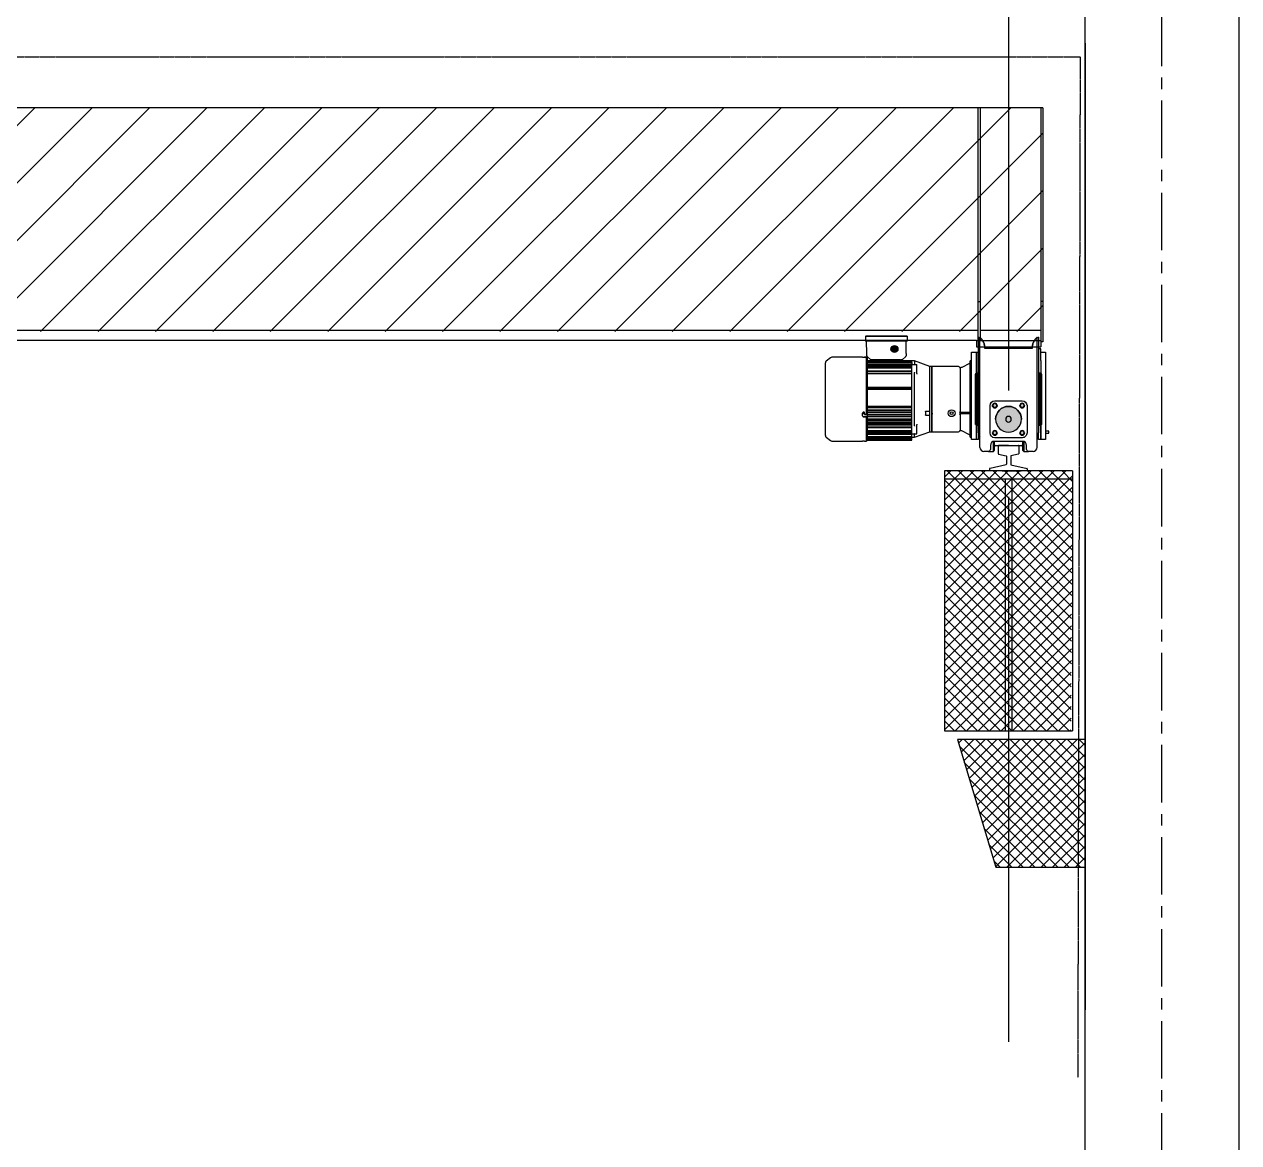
# Model space of a CAD drawing. Extents: x -599358 to 2865263, y -1062760 to 486533.
# Drawn here: x 265213 to 269961, y -696121 to -691747 of the extents above; entities that cross this region are included whole.
import ezdxf

# ---------------------------------------------------------------- set-up
doc = ezdxf.new("R2010")
doc.units = 0
doc.linetypes.add('CENTER', pattern=[2, 1.25, -0.25, 0.25, -0.25])
doc.linetypes.add('DASH', pattern=[0.35, 0.25, -0.1])
for name, color, linetype in [('06A-01-03', 7, 'Continuous'), ('5剖面线层', 2, 'Continuous'), ('A-HATCH-1', 252, 'Continuous'), ('A-HATCH-2', 251, 'Continuous'), ('A-LIN-V', 9, 'Continuous'), ('COLUMN', 9, 'Continuous'), ('DIM_ELEV', 3, 'Continuous'), ('DOTE', 1, 'CENTER'), ('FAG16-10.01MA1-被', 7, 'Continuous'), ('FAG16-10.02MA1-被', 7, 'Continuous'), ('FAG16-10MA1-端梁结构', 7, 'Continuous'), ('FAG16-20.02MA1-轴', 7, 'Continuous'), ('FHSGH10105-主梁-01', 7, 'Continuous'), ('FHSGH10105-主梁-02', 7, 'Continuous'), ('FHSGH10105-主梁-04', 7, 'Continuous'), ('FHSGH10105-主梁-06', 7, 'Continuous'), ('G80接口', 7, 'Continuous'), ('G80箱体', 7, 'Continuous'), ('六角头螺栓_M5-135', 7, 'Continuous'), ('后端盖', 7, 'Continuous'), ('左缓冲器_M', 7, 'Continuous'), ('接线盒', 7, 'Continuous'), ('接线盒盖', 7, 'Continuous'), ('机壳', 7, 'Continuous'), ('电机接线盒密封垫', 7, 'Continuous'), ('端梁装置_M', 7, 'Continuous'), ('端盖', 7, 'Continuous'), ('连接板', 7, 'Continuous'), ('齿轴1', 7, 'Continuous')]:
    doc.layers.add(name, color=color, linetype=linetype)

# ---------------------------------------------------------------- blocks, each defined once
blk = doc.blocks.new('zw$F472')
at = {"layer": '5剖面线层'}
h = blk.add_hatch(color=250, dxfattribs=at)
h.dxf.hatch_style = 1
h.paths.add_polyline_path([(78, 46, 1), (14, 46, 1)])
at = {"layer": '左缓冲器_M', "color": 7, "linetype": 'Continuous'}
for p, q in [((80, 92), (12, 92)), ((80, 92), (12, 92)), ((0, 80), (0, 12)), ((92, 12), (92, 80)), ((12, 0), (80, 0))]:
    blk.add_line(p, q, dxfattribs=at)
blk.add_circle((46, 46), 32, dxfattribs=at)
blk.add_circle((46, 46), 32, dxfattribs=at)
for centre, radius, start, end in [((12, 80), 12, 90, 180), ((12, 80), 12, 90, 180), ((80, 80), 12, 0, 90), ((80, 80), 12, 0, 90), ((12, 80), 5.76, 0, 359.9997), ((12, 80), 5.76, 179.9997, 359.9997), ((46, 46), 32, 0, 179.9997), ((80, 80), 5.77, 0, 359.9997), ((80, 80), 5.76, 138.2865, 359.9997), ((80, 80), 5.76, 179.9997, 359.9997), ((80, 80), 5.76, 0, 30.6637), ((12, 12), 12, 180, 270), ((12, 12), 5.76, 0, 359.9997), ((12, 12), 5.76, 179.9997, 359.9997), ((80, 12), 5.76, 0, 359.9997), ((80, 12), 5.76, 179.9997, 359.9997), ((80, 12), 5.77, 240.2721, 271.2954), ((80, 12), 5.77, 240.2724, 271.2951), ((80, 12), 12, 270, 0)]:
    blk.add_arc(centre, radius, start, end, dxfattribs=at)
at = {"layer": '端梁装置_M', "color": 7, "linetype": 'Continuous'}
for centre, start in [((12, 80), 0), ((12, 80), 179.9997), ((80, 80), 0), ((80, 80), 179.9997), ((12, 12), 0), ((12, 12), 179.9997), ((80, 12), 0), ((80, 12), 179.9997)]:
    blk.add_arc(centre, 4.8, start, 359.9997, dxfattribs=at)

msp = doc.modelspace()

# ---------------------------------------------------------------- hatches: boundary and pattern name
at = {"layer": '5剖面线层'}
h = msp.add_hatch(color=4, dxfattribs=at)
h.dxf.hatch_style = 1
h.paths.add_polyline_path([(268601.1, -693017.6, -1), (268628.3, -693017.6, -1)])
h = msp.add_hatch(color=4, dxfattribs=at)
h.dxf.hatch_style = 1
h.paths.add_polyline_path([(269014.7, -693238.5, 0.999997), (268999.6, -693238.5, 0.999997), (269014.7, -693238.5)])
h.paths.add_polyline_path([(269121.5, -693238.5, 0.999997), (269106.5, -693238.5, 0.999997), (269121.5, -693238.5)])
h.paths.add_polyline_path([(269121.5, -693345.3, 0.999997), (269106.5, -693345.3, 0.999996)])
h.paths.add_polyline_path([(269014.7, -693345.3, 0.999997), (268999.6, -693345.3, 0.999997)])
at = {"layer": 'A-HATCH-1'}
h = msp.add_hatch(dxfattribs=at)
h.set_pattern_fill('ANSI31', color=4, scale=100)
h.set_pattern_definition([(45, (2005870.97, -1271056.52), (-112.253202, 112.253202), [])])
h.paths.add_polyline_path([(261410.6, -692074), (269195.3, -692074), (269195.3, -692949), (261410.6, -692949)])
at = {"layer": 'A-HATCH-2'}
h = msp.add_hatch(dxfattribs=at)
h.set_pattern_fill('ANSI37', color=256, scale=20)
h.set_pattern_definition([(45, (2022335.228, -1269966.52), (-22.4506403, 22.4506403), []), (135, (2022335.228, -1269966.52), (-22.4506403, -22.4506403), [])])
h.paths.add_polyline_path([(269304.8, -694510.4), (269310.6, -693494.2), (268810.6, -693494.2), (268810.6, -694510.4)])
h = msp.add_hatch(dxfattribs=at)
h.set_pattern_fill('ANSI37', color=256, scale=20)
h.set_pattern_definition([(45, (2022390.966, -1270556.52), (-22.4506403, 22.4506403), []), (135, (2022390.966, -1270556.52), (-22.4506403, -22.4506403), [])])
h.paths.add_polyline_path([(269360.6, -695044.2), (269360.6, -694544.2), (268860.6, -694544.2), (269010.6, -695044.2)])

# ---------------------------------------------------------------- linework, layer by layer
at = {"color": 4, "ltscale": 0.5}
for p, q in [((269060.6, -691041.5), (269060.6, -693180)), ((269020.6, -693395.6), (269020.6, -693426.7)), ((269021.9, -693428.2), (269050.9, -693434.9)), ((269060.6, -693394), (269022.2, -693394)), ((269052.1, -693436.4), (269052.1, -693468)), ((269060.6, -693394), (269098.9, -693394)), ((269069, -693436.4), (269069, -693468)), ((269099.3, -693428.2), (269070.2, -693434.9)), ((269100.5, -693395.6), (269100.5, -693426.7)), ((269050.9, -693469.6), (268988.2, -693484)), ((269070.2, -693469.6), (269132.9, -693484)), ((269310.6, -693494.2), (268810.6, -693494.2)), ((268810.6, -693494.2), (268810.6, -693525.7)), ((269310.6, -693525.7), (268810.6, -693525.7)), ((268810.6, -693525.7), (268810.6, -694510.4)), ((268986.2, -693485.6), (268986.2, -693494.2)), ((269036.2, -693494.2), (269109.8, -693494.2)), ((269047.1, -693525.7), (269047.1, -694510.4)), ((269074, -693525.7), (269074, -694510.4)), ((269183.4, -693494.2), (269109.8, -693494.2)), ((269133.4, -693485.6), (269133.4, -693494.2)), ((269310.6, -693494.2), (269310.6, -693525.7)), ((269310.6, -693525.7), (269310.6, -694510.4)), ((269060.6, -693595.5), (269060.6, -695726.5)), ((268810.6, -694510.4), (269310.6, -694510.4))]:
    msp.add_line(p, q, dxfattribs=at)
at = {"color": 6, "linetype": 'DASH'}
for p, q in [((261510.6, -691874), (269340.6, -691874)), ((269340.6, -691874), (269331.2, -695866.5))]:
    msp.add_line(p, q, dxfattribs=at)
at = {"color": 4}
msp.add_line((268931.3, -693312.3), (268934.5, -693312.3), dxfattribs=at)
msp.add_lwpolyline([(269218.7, -693339), (269205.1, -693339), (269205.1, -693346.8), (269218.7, -693346.8)], close=True, dxfattribs=at)
at = {"color": 4, "ltscale": 0.5}
for centre, start, end in [((269022.2, -693395.6), 90, 180), ((269022.2, -693426.7), 180, 257), ((269050.6, -693436.4), 0, 77), ((269070.6, -693436.4), 103, 180), ((269098.9, -693395.6), 0, 90), ((269098.9, -693426.7), 283, 0), ((268987.8, -693485.6), 103, 180), ((269050.6, -693468), 283, 0), ((269070.6, -693468), 180, 257), ((269131.9, -693485.6), 0, 77)]:
    msp.add_arc(centre, 1.57, start, end, dxfattribs=at)
at = {"layer": '06A-01-03', "color": 4, "linetype": 'Continuous'}
for p, q in [((268364.6, -693051.3), (268347.8, -693064.5)), ((268490.1, -693049.6), (268369.5, -693049.6)), ((268490.1, -693050.1), (268490.1, -693049.6)), ((268505.1, -693050.5), (268494.1, -693050.5)), ((268498, -693049.6), (268498, -693049.7)), ((268505.1, -693049.6), (268498, -693049.6)), ((268498, -693049.7), (268505.1, -693049.7)), ((268498, -693050.5), (268498, -693049.7)), ((268505.1, -693049.6), (268505.1, -693049.7)), ((268505.1, -693049.7), (268505.1, -693050.5)), ((268505.1, -693273.2), (268505.1, -693050.5)), ((268344.8, -693356), (268344.8, -693070.7)), ((268490.1, -693278.7), (268490.1, -693267.7)), ((268494.1, -693282.4), (268505.1, -693282.4)), ((268505.1, -693282.6), (268494.1, -693282.6)), ((268498, -693267.7), (268498, -693273.2)), ((268498, -693273.2), (268505.1, -693273.2)), ((268505.1, -693282.6), (268505.1, -693282.4)), ((268505.1, -693377.1), (268505.1, -693282.6)), ((268347.8, -693362.1), (268364.6, -693375.4)), ((268369.5, -693377.1), (268490.1, -693377.1)), ((268498, -693377.1), (268505.1, -693377.1))]:
    msp.add_line(p, q, dxfattribs=at)
for centre, radius, start, end in [((268369.5, -693057.4), 7.86, 90, 128.1572), ((268494.1, -692967.8), 81.9, 267.251, 272.749), ((268352.6, -693070.7), 7.86, 128.1572, 180), ((268494.1, -693267.6), 3.93, 359.6522, 180.3478), ((268494.1, -693278.5), 3.91, 180.1493, 270.2029), ((268494.1, -693278.6), 3.91, 180.1373, 270.2127), ((268352.6, -693356), 7.86, 180, 231.8428), ((268369.5, -693369.2), 7.86, 231.8428, 270), ((268494.1, -693458.9), 81.9, 87.251, 92.749)]:
    msp.add_arc(centre, radius, start, end, dxfattribs=at)
msp.add_open_spline([(268494.1, -693050.5), (268494, -693050.5), (268493.8, -693050.5), (268493.6, -693050.5), (268493.3, -693050.5), (268492.9, -693050.5), (268492.4, -693050.5), (268491.9, -693050.4), (268491.3, -693050.4), (268490.8, -693050.3), (268490.5, -693050.2), (268490.3, -693050.2), (268490.2, -693050.1), (268490.1, -693050.1), (268490.1, -693050.1), (268490.1, -693050.1)], degree=3, knots=[0, 0, 0, 0, 0.041659, 0.083241, 0.124924, 0.187526, 0.250171, 0.374622, 0.499792, 0.624328, 0.7493, 0.81163, 0.874211, 0.937221, 1, 1, 1, 1], dxfattribs=at)
at = {"layer": 'A-LIN-V'}
msp.add_line((269360.6, -691821.5), (269360.6, -695601.5), dxfattribs=at)
at = {"layer": 'A-LIN-V', "color": 4}
msp.add_lwpolyline([(269360.6, -695044.2), (269360.6, -694544.2), (268860.6, -694544.2), (269010.6, -695044.2), (269360.6, -695044.2)], dxfattribs=at)
at = {"layer": 'COLUMN'}
msp.add_lwpolyline([(269960.6, -689724), (269960.6, -701424), (269360.6, -701424), (269360.6, -689724), (269960.6, -689724)], dxfattribs=at)
msp.add_lwpolyline([(269960.6, -689724), (269960.6, -701424), (269360.6, -701424), (269360.6, -689724), (269960.6, -689724)], dxfattribs=at)
at = {"layer": 'DIM_ELEV'}
for p, q in [((266941.8, -692074), (265941.8, -692074)), ((266241.9, -692984), (265241.9, -692984))]:
    msp.add_line(p, q, dxfattribs=at)
at = {"layer": 'DOTE', "ltscale": 180}
msp.add_line((269660.6, -707030.8), (269660.6, -683185.7), dxfattribs=at)
at = {"layer": 'FAG16-10.01MA1-被', "color": 4, "linetype": 'Continuous'}
for p, q in [((269001.4, -693417.6), (269001.4, -693378.9)), ((269004.7, -693378.3), (269004.7, -693414.3)), ((269116.4, -693414.5), (269116.4, -693378.3)), ((269119.9, -693378.9), (269119.9, -693417.6)), ((268982, -693417.6), (269001.4, -693417.6)), ((269001.4, -693417.6), (269004.7, -693414.3)), ((269004.7, -693414.3), (269005.6, -693398.5)), ((269010.3, -693394), (269110.9, -693394)), ((269115.6, -693398.5), (269116.4, -693414.5)), ((269116.4, -693414.5), (269119.9, -693417.6)), ((269119.9, -693417.6), (269139.1, -693417.6))]:
    msp.add_line(p, q, dxfattribs=at)
for centre, start, end in [((269010.3, -693398.7), 90, 177), ((269110.9, -693398.7), 3, 90)]:
    msp.add_arc(centre, 4.71, start, end, dxfattribs=at)
at = {"layer": 'FAG16-10.02MA1-被', "color": 4, "linetype": 'Continuous'}
for p, q in [((268934.5, -693111.2), (268931.3, -693114.3)), ((268931.3, -693114.3), (268931.3, -693115.3)), ((268931.3, -693312.3), (268931.3, -693115.3)), ((268934.5, -693112.3), (268934.5, -693111.2)), ((268939.6, -693111.2), (268934.5, -693111.2)), ((268934.5, -693112.3), (268934.5, -693315.5)), ((268939.6, -693112.3), (268939.6, -693111.2)), ((268939.6, -693112.3), (268939.6, -693315.5)), ((268942.7, -693113.5), (268939.6, -693113.5)), ((269181.5, -693113.5), (269178.4, -693113.5)), ((269181.5, -693112.3), (269181.5, -693111.2)), ((269186.7, -693111.2), (269181.5, -693111.2)), ((269181.5, -693112.3), (269181.5, -693315.5)), ((269186.7, -693111.2), (269186.7, -693112.3)), ((269189.8, -693114.3), (269186.7, -693111.2)), ((269186.7, -693315.5), (269186.7, -693112.3)), ((269189.8, -693115.3), (269189.8, -693114.3)), ((269189.8, -693115.3), (269189.8, -693312.3)), ((268934.5, -693315.5), (268939.6, -693315.5)), ((268939.6, -693313.1), (268942.7, -693313.1)), ((269178.4, -693313.1), (269181.5, -693313.1)), ((269181.5, -693315.5), (269186.7, -693315.5)), ((269186.7, -693315.5), (269189.8, -693312.3))]:
    msp.add_line(p, q, dxfattribs=at)
at = {"layer": 'FAG16-10MA1-端梁结构', "color": 4, "linetype": 'Continuous'}
for p, q in [((268942.7, -693345.3), (268942.7, -692971.3)), ((268949, -693401.9), (268949, -692971.3)), ((268967.9, -693009.2), (269153.3, -693009.2)), ((269172.1, -693401.9), (269172.1, -692971.3)), ((269178.4, -692971.3), (269178.4, -693345.3)), ((268934.9, -693060.9), (268934.9, -693029.5)), ((268934.9, -693029.5), (268942.7, -693029.5)), ((269153.3, -693015.5), (268967.9, -693015.5)), ((268934.9, -693060.9), (268934.9, -693111.2)), ((268934.9, -693315.5), (268934.9, -693339)), ((268934.9, -693370.5), (268934.9, -693339)), ((269186.3, -693339), (269186.3, -693315.5)), ((269186.3, -693339), (269186.3, -693370.5)), ((268942.7, -693370.5), (268934.9, -693370.5)), ((268942.7, -693345.3), (268942.7, -693370.5)), ((269115.6, -693378.3), (269005.6, -693378.3)), ((269178.4, -693370.5), (269178.4, -693345.3)), ((269186.3, -693370.5), (269178.4, -693370.5)), ((268982, -693417.6), (268964.7, -693417.6)), ((268989.9, -693394), (268989.9, -693409.7)), ((269131.3, -693409.7), (269131.3, -693394)), ((269156.4, -693417.6), (269139.1, -693417.6))]:
    msp.add_line(p, q, dxfattribs=at)
for centre, radius, start, end in [((268929.1, -693007.6), 38.7, 357.6766, 69.5037), ((268913, -693012.8), 54.9, 357.2127, 49.0501), ((269192, -693007.6), 38.7, 110.4963, 182.3234), ((269208.1, -693012.8), 54.9, 130.9499, 182.7873), ((269060.6, -693291.9), 11, 0, 180), ((269060.6, -693291.9), 11, 180, 0), ((268967.9, -693345.3), 25.1, 180, 221.4096), ((269005.6, -693394), 15.7, 90, 180), ((269115.6, -693394), 15.7, 0, 90), ((269153.3, -693345.3), 25.1, 318.5904, 0), ((268964.7, -693401.9), 15.7, 180, 270), ((268982, -693409.7), 7.86, 270, 0), ((269139.1, -693409.7), 7.86, 180, 270), ((269156.4, -693401.9), 15.7, 270, 0)]:
    msp.add_arc(centre, radius, start, end, dxfattribs=at)
at = {"layer": 'FAG16-20.02MA1-轴', "color": 4, "linetype": 'Continuous'}
for p, q in [((268916, -693060.9), (268916, -693029.5)), ((268916, -693029.5), (268934.9, -693029.5)), ((268934.9, -693029.5), (268934.9, -693060.9)), ((269186.3, -693029.5), (269205.1, -693029.5)), ((269205.1, -693029.5), (269205.1, -693060.9)), ((268916, -693339), (268916, -693060.9)), ((268934.9, -693111.2), (268934.9, -693060.9)), ((269205.1, -693060.9), (269205.1, -693339)), ((268916, -693370.5), (268916, -693339)), ((268934.9, -693339), (268934.9, -693315.5)), ((268934.9, -693339), (268934.9, -693370.5)), ((269186.3, -693315.5), (269186.3, -693339)), ((269186.3, -693370.5), (269186.3, -693339)), ((269205.1, -693339), (269205.1, -693370.5)), ((268934.9, -693370.5), (268916, -693370.5)), ((269205.1, -693370.5), (269186.3, -693370.5))]:
    msp.add_line(p, q, dxfattribs=at)
at = {"layer": 'FHSGH10105-主梁-01', "color": 4, "linetype": 'Continuous'}
for p, q in [((269186.3, -692074), (269186.3, -692832)), ((269195.3, -692074), (269195.3, -692832)), ((269195.3, -692832), (269186.3, -692832)), ((269186.3, -692832), (269186.3, -692989.1)), ((269195.3, -692832), (269195.3, -692989.1)), ((269195.3, -692989.1), (269186.3, -692989.1))]:
    msp.add_line(p, q, dxfattribs=at)
at = {"layer": 'FHSGH10105-主梁-02', "color": 4, "linetype": 'Continuous'}
for p, q in [((268941.5, -692831.6), (268941.5, -692074)), ((268950.6, -692831.6), (268950.6, -692074)), ((268941.5, -692831.6), (268950.6, -692831.6)), ((268941.5, -692984), (268941.5, -692831.6)), ((268950.6, -692984), (268950.6, -692831.6)), ((268941.5, -692984), (268950.6, -692984))]:
    msp.add_line(p, q, dxfattribs=at)
at = {"layer": 'FHSGH10105-主梁-04', "color": 4, "linetype": 'Continuous'}
msp.add_line((269195.3, -692074), (261410.6, -692074), dxfattribs=at)
at = {"layer": 'FHSGH10105-主梁-06', "color": 4, "linetype": 'Continuous'}
for p, q in [((268941.5, -692944.7), (261410.6, -692944.7)), ((269186.3, -692944.7), (268950.6, -692944.7)), ((268934.9, -692984), (261410.6, -692984))]:
    msp.add_line(p, q, dxfattribs=at)
at = {"layer": 'G80接口', "color": 4, "linetype": 'Continuous'}
for p, q in [((268693.6, -693064), (268682.6, -693064)), ((268682.6, -693069.4), (268682.6, -693076.4)), ((268682.6, -693078.2), (268701.5, -693078.2)), ((268682.6, -693087.9), (268682.6, -693079)), ((268682.6, -693103.4), (268682.6, -693093.6)), ((268693.6, -693064), (268693.6, -693077.6)), ((268753.4, -693086), (268693.6, -693064)), ((268701.5, -693077.6), (268701.5, -693078.2)), ((268701.5, -693079), (268701.5, -693078.2)), ((268701.5, -693087.9), (268701.5, -693079)), ((268701.5, -693090), (268701.5, -693087.9)), ((268701.5, -693113.2), (268701.5, -693090)), ((268753.4, -693260.5), (268753.4, -693086)), ((268761.2, -693086), (268753.4, -693086)), ((268761.2, -693340.6), (268761.2, -693086)), ((268682.6, -693166.6), (268682.6, -693111.7)), ((268693.6, -693317), (268693.6, -693109.7)), ((268701.5, -693113.2), (268701.5, -693115.4)), ((268682.6, -693240.6), (268682.6, -693174.2)), ((268682.6, -693255.3), (268682.6, -693246.5)), ((268682.6, -693272.2), (268682.6, -693264.4)), ((268682.6, -693290.1), (268682.6, -693281.7)), ((268736.4, -693260.5), (268753.4, -693260.5)), ((268736.4, -693276.2), (268753.4, -693276.2)), ((268753.4, -693276.2), (268753.4, -693260.5)), ((268753.4, -693340.6), (268753.4, -693276.2)), ((268682.6, -693303), (268682.6, -693296.1)), ((268682.6, -693314.9), (268682.6, -693310)), ((268682.6, -693333), (268682.6, -693323.2)), ((268682.6, -693347.7), (268682.6, -693338.7)), ((268693.6, -693362.6), (268753.4, -693340.6)), ((268701.5, -693311.2), (268701.5, -693313.5)), ((268701.5, -693336.6), (268701.5, -693313.5)), ((268701.5, -693338.7), (268701.5, -693336.6)), ((268701.5, -693347.7), (268701.5, -693338.7)), ((268753.4, -693340.6), (268761.2, -693340.6)), ((268682.6, -693348.5), (268701.5, -693348.5)), ((268682.6, -693362.6), (268693.6, -693362.6)), ((268693.6, -693362.6), (268693.6, -693349.1)), ((268701.5, -693348.5), (268701.5, -693347.7)), ((268701.5, -693348.5), (268701.5, -693349))]:
    msp.add_line(p, q, dxfattribs=at)
for centre, radius, start, end in [((268694, -693077.6), 0.34, 179.73, 207.9231), ((268694.5, -693109.6), 0.868, 162.6356, 180.433), ((267125.2, -692607.4), 1646.8, 342.2529, 342.3125), ((268708.1, -693268.3), 29.4, 344.4802, 15.5198), ((268694.5, -693317), 0.868, 179.567, 197.3644), ((267124.7, -693819.4), 1647.3, 17.6875, 17.747), ((268694, -693349.1), 0.34, 152.0769, 180.27)]:
    msp.add_arc(centre, radius, start, end, dxfattribs=at)
for points, knots in [([(268693.7, -693077.7), (268693.7, -693077.8), (268693.7, -693077.8), (268693.8, -693077.9), (268693.9, -693078), (268693.9, -693078.1), (268694, -693078.1), (268694, -693078.1), (268694, -693078.1), (268694, -693078.1), (268694, -693078.1), (268694.1, -693078.1), (268694.1, -693078.2), (268694.1, -693078.2), (268694.2, -693078.2), (268694.2, -693078.2), (268694.2, -693078.2), (268694.2, -693078.2), (268694.2, -693078.2), (268694.2, -693078.2), (268694.2, -693078.2), (268694.2, -693078.2), (268694.2, -693078.2), (268694.2, -693078.2)], [0, 0, 0, 0, 0.125, 0.25, 0.375, 0.5, 0.625, 0.625, 0.65625, 0.65625, 0.6875, 0.75, 0.875, 0.875, 0.9375, 0.96875, 0.984375, 0.988281, 0.988281, 0.990234, 0.990234, 0.992187, 1, 1, 1, 1]), ([(268693.7, -693348.9), (268693.7, -693348.9), (268693.7, -693348.8), (268693.8, -693348.7), (268693.9, -693348.6), (268693.9, -693348.6), (268693.9, -693348.6), (268694, -693348.6), (268694, -693348.5), (268694, -693348.5), (268694.1, -693348.5), (268694.1, -693348.5), (268694.1, -693348.5), (268694.2, -693348.5), (268694.2, -693348.5), (268694.2, -693348.5), (268694.2, -693348.5), (268694.2, -693348.5), (268694.2, -693348.5), (268694.2, -693348.5), (268694.2, -693348.5)], [0, 0, 0, 0, 0.125, 0.25, 0.375, 0.5, 0.5, 0.5625, 0.5625, 0.625, 0.75, 0.875, 0.875, 0.9375, 0.96875, 0.984375, 0.988281, 0.988281, 0.992188, 1, 1, 1, 1])]:
    msp.add_open_spline(points, degree=3, knots=knots, dxfattribs=at)
at = {"layer": 'G80箱体', "color": 4, "linetype": 'Continuous'}
for p, q in [((268761.2, -693086), (268761.2, -693340.6)), ((268864.9, -693086), (268761.2, -693086)), ((268870.2, -693089.2), (268873.7, -693089.2)), ((268871.2, -693092.5), (268871.2, -693262.8)), ((268878.3, -693089.2), (268873.7, -693089.2)), ((268908.1, -693073.5), (268878.3, -693089.2)), ((268911.3, -693071.9), (268908.1, -693073.5)), ((268911.3, -693362.6), (268911.3, -693064)), ((268916, -693064), (268911.3, -693064)), ((268870.2, -693262.9), (268870.2, -693273.7)), ((268871.2, -693273.8), (268871.2, -693334.1)), ((268878.3, -693266), (268873.7, -693266)), ((268878.3, -693270.7), (268873.7, -693270.7)), ((268908.1, -693266), (268878.3, -693266)), ((268878.3, -693266), (268878.3, -693270.7)), ((268908.1, -693270.7), (268878.3, -693270.7)), ((268761.2, -693340.6), (268864.9, -693340.6)), ((268873.7, -693337.5), (268870.2, -693337.5)), ((268878.3, -693337.5), (268873.7, -693337.5)), ((268908.1, -693353.1), (268878.3, -693337.5)), ((268908.1, -693353.1), (268911.3, -693354.7)), ((268911.3, -693362.6), (268916, -693362.6))]:
    msp.add_line(p, q, dxfattribs=at)
for radius in [13.4, 5.43]:
    msp.add_circle((268838.2, -693268.3), radius, dxfattribs=at)
for centre, radius, start, end in [((268864.9, -693092.3), 6.29, 30.4106, 90), ((268864.9, -693092.5), 6.35, 359.9808, 32.043), ((268908.1, -693262.8), 3.14, 270, 0), ((268908.1, -693273.8), 3.14, 0, 90), ((268864.9, -693334.3), 6.29, 270, 329.6107), ((268864.9, -693334.1), 6.35, 327.9569, 0.0193)]:
    msp.add_arc(centre, radius, start, end, dxfattribs=at)
for points, degree, knots in [([(268873.7, -693266), (268873.1, -693266), (268872.5, -693265.7), (268871.9, -693265.5), (268871.4, -693265.1), (268871.1, -693264.9), (268870.9, -693264.7), (268870.7, -693264.4), (268870.6, -693264.2), (268870.4, -693263.9), (268870.3, -693263.6), (268870.3, -693263.3), (268870.2, -693262.9)], 2, [0, 0, 0, 0.25, 0.25, 0.5, 0.5, 0.625, 0.625, 0.75, 0.75, 0.875, 0.875, 1, 1, 1]), ([(268870.2, -693273.7), (268870.3, -693273.1), (268870.6, -693272.5), (268870.7, -693272.2), (268870.9, -693272), (268871.1, -693271.7), (268871.4, -693271.5), (268871.9, -693271.1), (268872.5, -693270.9), (268873.1, -693270.7), (268873.7, -693270.7)], 2, [0, 0, 0, 0.25, 0.25, 0.375, 0.375, 0.5, 0.5, 0.75, 0.75, 1, 1, 1]), ([(268871.2, -693262.8), (268871.2, -693263.2), (268871.3, -693263.6), (268871.6, -693264.4), (268871.8, -693264.7), (268872.4, -693265.3), (268872.8, -693265.6), (268873.5, -693265.9), (268873.9, -693266), (268874.4, -693266)], 3, [0, 0, 0, 0, 0.25, 0.25, 0.5, 0.5, 0.75, 0.75, 1, 1, 1, 1]), ([(268874.4, -693270.7), (268873.9, -693270.7), (268873.5, -693270.8), (268872.8, -693271.1), (268872.4, -693271.3), (268871.8, -693271.9), (268871.6, -693272.2), (268871.3, -693273), (268871.2, -693273.4), (268871.2, -693273.8)], 3, [0, 0, 0, 0, 0.25, 0.25, 0.5, 0.5, 0.75, 0.75, 1, 1, 1, 1])]:
    msp.add_open_spline(points, degree=degree, knots=knots, dxfattribs=at)
at = {"layer": '六角头螺栓_M5-135', "color": 4, "linetype": 'Continuous'}
for p, q in [((268663.3, -693085.5), (268508.2, -693085.5)), ((268682.6, -693085.5), (268663.3, -693085.5)), ((268508.2, -693341.1), (268663.3, -693341.1)), ((268663.3, -693341.1), (268682.6, -693341.1))]:
    msp.add_line(p, q, dxfattribs=at)
at = {"layer": '后端盖', "color": 4, "linetype": 'Continuous'}
for p, q in [((268508.2, -693052.2), (268505.1, -693052.2)), ((268508.2, -693052.5), (268508.2, -693052.2)), ((268508.2, -693052.5), (268508.2, -693053.8)), ((268508.2, -693053.8), (268508.2, -693061.6)), ((268508.2, -693077.8), (268505.1, -693077.8)), ((268508.2, -693069.4), (268508.2, -693076.4)), ((268508.2, -693078.2), (268508.2, -693088.8)), ((268508.2, -693100.2), (268508.2, -693100)), ((268508.2, -693100.2), (268508.2, -693103.4)), ((268508.2, -693110.9), (268508.2, -693166.6)), ((268508.2, -693173), (268508.2, -693240.6)), ((268508.2, -693246.5), (268508.2, -693255)), ((268508.2, -693260.9), (268508.2, -693275.7)), ((268508.2, -693281.7), (268508.2, -693290.1)), ((268508.2, -693296.1), (268508.2, -693303.7)), ((268508.2, -693310), (268508.2, -693315.7)), ((268508.2, -693323.7), (268508.2, -693326.4)), ((268508.2, -693326.6), (268508.2, -693326.4)), ((268508.2, -693337.8), (268508.2, -693348.5)), ((268505.1, -693348.9), (268508.2, -693348.9)), ((268505.1, -693374.4), (268508.2, -693374.4)), ((268508.2, -693374.1), (268508.2, -693374.4))]:
    msp.add_line(p, q, dxfattribs=at)
msp.add_circle((268494.1, -693268.3), 2.55, dxfattribs=at)
at = {"layer": '接线盒', "color": 4, "linetype": 'Continuous'}
for p, q in [((268506.3, -693035.2), (268505.5, -692986.9)), ((268660.2, -693035.2), (268661, -692986.9)), ((268506.5, -693043.8), (268506.3, -693035.2)), ((268521.7, -693060), (268507.4, -693046)), ((268659.1, -693046), (268644.8, -693060)), ((268660.2, -693035.2), (268660, -693043.8)), ((268521.7, -693060), (268522.3, -693060)), ((268528.6, -693060), (268522.3, -693060)), ((268528.6, -693060), (268530.2, -693060)), ((268636.3, -693060), (268530.2, -693060)), ((268636.3, -693060), (268637.9, -693060)), ((268644.2, -693060), (268637.9, -693060)), ((268644.2, -693060), (268644.8, -693060))]:
    msp.add_line(p, q, dxfattribs=at)
msp.add_circle((268614.7, -693017.6), 13.6, dxfattribs=at)
for centre, start, end in [((268509.6, -693043.7), 181, 225.5), ((268656.9, -693043.7), 314.5, 359)]:
    msp.add_arc(centre, 3.14, start, end, dxfattribs=at)
at = {"layer": '接线盒盖', "color": 4, "linetype": 'Continuous'}
for p, q in [((268501.8, -692968.9), (268501.5, -692986.9)), ((268509.4, -692986.9), (268501.5, -692986.9)), ((268502.6, -692967.5), (268501.9, -692967.6)), ((268509.7, -692968.1), (268502.6, -692968.1)), ((268663.8, -692967), (268502.7, -692967)), ((268657.1, -692986.9), (268509.4, -692986.9)), ((268656.8, -692968.1), (268509.7, -692968.1)), ((268663.9, -692968.1), (268656.8, -692968.1)), ((268665, -692986.9), (268657.1, -692986.9)), ((268663.9, -692967.5), (268663.9, -692967)), ((268663.9, -692967.5), (268663.9, -692968.1)), ((268664.6, -692968.9), (268665, -692986.9))]:
    msp.add_line(p, q, dxfattribs=at)
for centre, radius, start, end in [((268502.6, -692968.9), 0.786, 90.0038, 178.9962), ((268502.7, -692967.8), 0.791, 91.7381, 170.9141), ((268502.7, -692967.8), 0.785, 171.2492, 179.0027), ((268502.7, -692967.8), 0.786, 90, 91.4003), ((268507.6, -692967.3), 5, 176.8455, 183.1545), ((268663.8, -692967.8), 0.786, 88.5997, 90), ((268663.8, -692967.8), 0.79, 8.9843, 88.3635)]:
    msp.add_arc(centre, radius, start, end, dxfattribs=at)
msp.add_open_spline([(268663.9, -692968.1), (268664.1, -692968.1), (268664.3, -692968.2), (268664.6, -692968.4), (268664.6, -692968.6), (268664.6, -692968.9)], degree=3, knots=[0, 0, 0, 0, 0.5, 0.5, 1, 1, 1, 1], dxfattribs=at)
at = {"layer": '机壳', "color": 4, "linetype": 'Continuous'}
for p, q in [((268508.2, -693061.6), (268508.2, -693064.7)), ((268508.2, -693061.6), (268682.6, -693061.6)), ((268508.2, -693064.7), (268508.2, -693069.4)), ((268508.2, -693064.7), (268682.6, -693064.7)), ((268508.2, -693069.4), (268682.6, -693069.4)), ((268508.2, -693076.4), (268508.2, -693080.6)), ((268508.2, -693076.4), (268682.6, -693076.4)), ((268508.2, -693080.6), (268682.6, -693080.6)), ((268508.2, -693083.9), (268682.6, -693083.9)), ((268508.2, -693086.1), (268508.2, -693090.9)), ((268508.2, -693086.1), (268682.6, -693086.1)), ((268508.2, -693090.9), (268508.2, -693100)), ((268508.2, -693090.9), (268682.6, -693090.9)), ((268508.2, -693102.9), (268682.6, -693102.9)), ((268508.2, -693103.4), (268508.2, -693105.5)), ((268508.2, -693103.4), (268682.6, -693103.4)), ((268682.6, -693064.7), (268682.6, -693061.6)), ((268682.6, -693069.4), (268682.6, -693064.7)), ((268682.6, -693080.6), (268682.6, -693076.4)), ((268682.6, -693090.9), (268682.6, -693086.1)), ((268682.6, -693093.6), (268682.6, -693090.9)), ((268682.6, -693105.5), (268682.6, -693103.4)), ((268508.2, -693105.5), (268508.2, -693110.9)), ((268508.2, -693105.5), (268682.6, -693105.5)), ((268508.2, -693112.6), (268682.6, -693112.6)), ((268682.6, -693111.7), (268682.6, -693105.5)), ((268508.2, -693166.6), (268508.2, -693168.8)), ((268508.2, -693166.6), (268682.6, -693166.6)), ((268508.2, -693168.8), (268508.2, -693173)), ((268508.2, -693168.8), (268682.6, -693168.8)), ((268508.2, -693174.2), (268682.6, -693174.2)), ((268682.6, -693168.8), (268682.6, -693166.6)), ((268682.6, -693173.6), (268682.6, -693168.8)), ((268508.2, -693240.6), (268508.2, -693242.9)), ((268508.2, -693240.6), (268682.6, -693240.6)), ((268508.2, -693242.9), (268508.2, -693245.7)), ((268508.2, -693242.9), (268682.6, -693242.9)), ((268508.2, -693246.5), (268682.6, -693246.5)), ((268682.6, -693242.9), (268682.6, -693240.6)), ((268682.6, -693246.1), (268682.6, -693242.9)), ((268508.2, -693255), (268682.6, -693255)), ((268508.2, -693255.7), (268508.2, -693258.1)), ((268508.2, -693258.1), (268508.2, -693264.4)), ((268508.2, -693258.1), (268682.6, -693258.1)), ((268508.2, -693264.4), (268682.6, -693264.4)), ((268508.2, -693272.2), (268508.2, -693278.5)), ((268508.2, -693272.2), (268682.6, -693272.2)), ((268508.2, -693278.5), (268508.2, -693280.9)), ((268508.2, -693278.5), (268682.6, -693278.5)), ((268508.2, -693281.7), (268682.6, -693281.7)), ((268508.2, -693290.1), (268682.6, -693290.1)), ((268508.2, -693290.9), (268508.2, -693293.7)), ((268508.2, -693293.7), (268508.2, -693296.1)), ((268508.2, -693293.7), (268682.6, -693293.7)), ((268682.6, -693258.1), (268682.6, -693255.3)), ((268682.6, -693264.4), (268682.6, -693258.1)), ((268682.6, -693278.5), (268682.6, -693272.2)), ((268682.6, -693281.3), (268682.6, -693278.5)), ((268682.6, -693293.7), (268682.6, -693290.5)), ((268682.6, -693296.1), (268682.6, -693293.7)), ((268508.2, -693296.1), (268682.6, -693296.1)), ((268508.2, -693302.4), (268682.6, -693302.4)), ((268508.2, -693303.7), (268508.2, -693307.8)), ((268508.2, -693307.8), (268508.2, -693310)), ((268508.2, -693307.8), (268682.6, -693307.8)), ((268508.2, -693310), (268682.6, -693310)), ((268508.2, -693314.1), (268682.6, -693314.1)), ((268508.2, -693315.7), (268508.2, -693321.1)), ((268508.2, -693321.1), (268508.2, -693323.2)), ((268508.2, -693321.1), (268682.6, -693321.1)), ((268508.2, -693323.2), (268682.6, -693323.2)), ((268508.2, -693323.7), (268682.6, -693323.7)), ((268508.2, -693326.6), (268508.2, -693335.7)), ((268508.2, -693335.7), (268508.2, -693340.5)), ((268508.2, -693335.7), (268682.6, -693335.7)), ((268508.2, -693340.5), (268682.6, -693340.5)), ((268682.6, -693307.8), (268682.6, -693303)), ((268682.6, -693310), (268682.6, -693307.8)), ((268682.6, -693321.1), (268682.6, -693314.9)), ((268682.6, -693323.2), (268682.6, -693321.1)), ((268682.6, -693335.7), (268682.6, -693333)), ((268682.6, -693340.5), (268682.6, -693335.7)), ((268508.2, -693342.7), (268682.6, -693342.7)), ((268508.2, -693346), (268508.2, -693350.2)), ((268508.2, -693346), (268682.6, -693346)), ((268508.2, -693350.2), (268682.6, -693350.2)), ((268508.2, -693350.6), (268508.2, -693359.5)), ((268508.2, -693359.5), (268508.2, -693360.7)), ((268508.2, -693359.5), (268682.6, -693359.5)), ((268508.2, -693360.7), (268508.2, -693366)), ((268508.2, -693360.7), (268682.6, -693360.7)), ((268508.2, -693366), (268508.2, -693366.9)), ((268508.2, -693366), (268682.6, -693366)), ((268508.2, -693366.9), (268508.2, -693370.7)), ((268508.2, -693366.9), (268682.6, -693366.9)), ((268508.2, -693370.7), (268508.2, -693371.3)), ((268508.2, -693370.7), (268682.6, -693370.7)), ((268508.2, -693371.3), (268508.2, -693373.9)), ((268508.2, -693371.3), (268682.6, -693371.3)), ((268508.2, -693373.9), (268508.2, -693374.3)), ((268508.2, -693373.9), (268682.6, -693373.9)), ((268508.2, -693374.3), (268682.6, -693374.3)), ((268682.6, -693350.2), (268682.6, -693346)), ((268682.6, -693359.5), (268682.6, -693350.2)), ((268682.6, -693360.7), (268682.6, -693359.5)), ((268682.6, -693366), (268682.6, -693360.7)), ((268682.6, -693366.9), (268682.6, -693366)), ((268682.6, -693370.7), (268682.6, -693366.9)), ((268682.6, -693371.3), (268682.6, -693370.7)), ((268682.6, -693373.9), (268682.6, -693371.3)), ((268682.6, -693374.3), (268682.6, -693373.9))]:
    msp.add_line(p, q, dxfattribs=at)
at = {"layer": '电机接线盒密封垫', "color": 4, "linetype": 'Continuous'}
for p, q in [((268523.9, -693060), (268523.9, -693061.6)), ((268642.6, -693061.6), (268642.6, -693060))]:
    msp.add_line(p, q, dxfattribs=at)
at = {"layer": '端盖', "color": 4, "linetype": 'Continuous'}
for p, q in [((269186.3, -693016.9), (269178.4, -693016.9)), ((269186.3, -693062.3), (269186.3, -693016.9)), ((269186.3, -693062.3), (269186.3, -693111.2))]:
    msp.add_line(p, q, dxfattribs=at)
at = {"layer": '连接板', "color": 4, "linetype": 'Continuous'}
for p, q in [((268934.9, -692984), (269186.3, -692984)), ((268934.9, -692984), (268934.9, -693009.2)), ((268934.9, -693009.2), (268967.9, -693009.2)), ((269153.3, -693009.2), (269186.3, -693009.2)), ((269186.3, -692984), (269186.3, -693009.2))]:
    msp.add_line(p, q, dxfattribs=at)
at = {"layer": '齿轴1', "color": 4, "linetype": 'Continuous'}
msp.add_line((268762, -693270.8), (268762, -693272.4), dxfattribs=at)
msp.add_arc((269119.7, -693268.6), 357.7, 179.9326, 180.0831, dxfattribs=at)
msp.add_open_spline([(268762, -693264.2), (268762, -693264), (268762, -693263.7), (268762, -693263.1), (268762, -693262.3)], degree=2, knots=[0, 0, 0, 0.5, 0.5, 1, 1, 1], dxfattribs=at)

# ---------------------------------------------------------------- block references
at = {"color": 4, "xscale": -1.571585729816195, "yscale": 1.571585729816195, "zscale": 1.571585729816195, "rotation": 359.9999999998954}
msp.add_blockref('zw$F472', (269132.9, -693364.2), dxfattribs=at)

doc.saveas('drawing.dxf')
